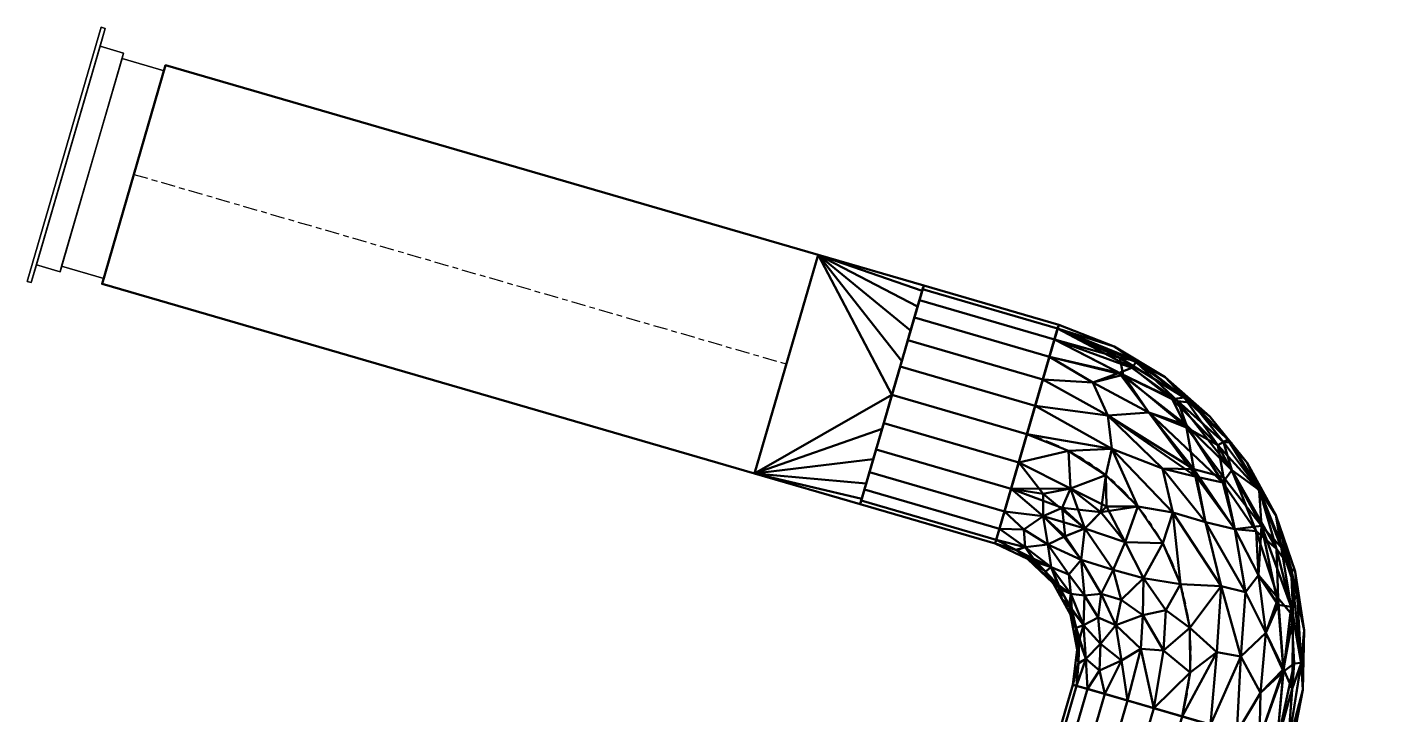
# Model space of a CAD drawing. Header units: inches. Extents: x -1654 to 1344, y -1538 to 36.
# Drawn here: x 654.2 to 713.9, y -925 to -894.8 of the extents above; entities that cross this region are included whole.
import ezdxf

# ---------------------------------------------------------------- set-up
doc = ezdxf.new("R2010")
doc.units = ezdxf.units.IN
doc.header["$MEASUREMENT"] = 0
doc.linetypes.add('Center', pattern=[1.25, 0.25, -0.1875, 0.625, -0.1875])
for name, color, linetype, lineweight in [('M-HVAC-CDFF', 3, 'Continuous', 30), ('M-HVAC-CDFF-SA', 3, 'Continuous', 30), ('M-HVAC-DUCT', 1, 'Center', 30), ('M-HVAC-DUCT-SA', 1, 'Continuous', 50)]:
    doc.layers.add(name, color=color, linetype=linetype, lineweight=lineweight)

# ---------------------------------------------------------------- blocks, each defined once
blk = doc.blocks.new('Round Elbow - 1 D-838115-_3D_')
at = {"layer": 'M-HVAC-DUCT', "color": 8, "linetype": 'Continuous', "lineweight": 50}
mesh = blk.add_polyface(dxfattribs=at)
corners = [(-5, 10), (-5.245, 8.455), (-5.955, 7.061), (-7.061, 5.955), (-8.455, 5.245), (-10, 5), (-10, 4.83, 1.294), (-10, 4.33, 2.5), (-10, 3.536, 3.536), (-10, 2.5, 4.33), (-10, 1.294, 4.83), (-10, 0, 5), (-8.049, 0.192, 5), (-6.173, 0.761, 5), (-4.444, 1.685, 5), (-2.929, 2.929, 5), (-1.685, 4.444, 5), (-0.761, 6.173, 5), (-0.192, 8.049, 5), (0, 10, 5), (-1.294, 10, 4.83), (-2.5, 10, 4.33), (-3.536, 10, 3.536), (-4.33, 10, 2.5), (-4.83, 10, 1.294), (-5.822, 4.909, 3.653), (-3.268, 6.401, 4.405), (-6.202, 2.895, 4.607), (-4.399, 7.757, 3.044), (-7.934, 4.332, 3.044), (-3.346, 4.539, 4.802), (-1.763, 7.501, 4.802), (-6.188, 6.188, 1.94), (-7.447, 1.585, 4.852), (-3.253, 8.307, 3.967), (-4.781, 8.691, 1.913), (-8.379, 3.235, 3.967), (-8.746, 4.767, 1.913), (-7.358, 5.279, 1.982), (-5.719, 1.991, 4.915), (-4.648, 3.319, 4.788), (-4.665, 4.697, 4.343), (-4.626, 6.17, 3.665), (-5.313, 7.343, 1.931), (-4.056, 8.967, 3.044), (-6.965, 3.916, 3.841), (-6.852, 4.754, 3.151), (-6.094, 5.592, 2.847), (-5.408, 6.513, 2.659), (-9.071, 4.039, 3.044), (-5.822, 3.991, 4.22), (-7.658, 2.563, 4.489), (-2.383, 5.929, 4.811), (-6.508, 6.508), (-6.689, 6.123, 0.99), (-7.56, 5.544, 0.893), (-5.961, 6.852, 1.095), (-5.6, 7.758), (-5.277, 8.044, 1.052), (-5.016, 9.022, 0.886), (-2.669, 7.609, 4.445), (-9.055, 5.012, 0.87), (-3.831, 7.142, 3.841)]
mesh.append_faces([[corners[k] for k in face] for face in [(13, 33, 12), (7, 37, 6), (21, 31, 20), (6, 61, 5), (24, 35, 23), (3, 54, 53), (0, 59, 24), (5, 61, 4)]], dxfattribs={"vtx0": -1, "vtx1": -1, "color": 8})
mesh.append_faces([[corners[k] for k in face] for face in [(10, 12, 33), (38, 54, 55), (38, 46, 47), (30, 40, 15), (33, 13, 39), (33, 27, 51), (51, 10, 33), (37, 7, 49), (49, 36, 29), (37, 38, 55), (56, 58, 57), (29, 36, 45), (50, 40, 41), (60, 52, 31), (18, 20, 31), (60, 26, 52), (52, 26, 30), (1, 58, 59), (21, 34, 60), (35, 43, 28), (45, 50, 25), (41, 42, 25), (22, 44, 34), (40, 27, 39), (43, 32, 48), (28, 44, 35), (62, 28, 42), (45, 25, 46), (38, 37, 29), (61, 6, 37), (46, 29, 45), (53, 54, 56), (33, 39, 27), (40, 39, 14), (40, 30, 41), (30, 26, 41), (42, 41, 26), (62, 42, 26), (28, 43, 48), (32, 47, 48), (35, 44, 23), (34, 44, 28), (51, 45, 36), (25, 50, 41), (47, 46, 25), (38, 29, 46), (42, 47, 25), (38, 47, 32), (47, 42, 48), (28, 48, 42), (36, 49, 8), (37, 49, 29), (45, 27, 50), (40, 50, 27), (45, 51, 27), (9, 51, 36), (16, 52, 30), (17, 31, 52), (54, 38, 32), (54, 3, 55), (54, 32, 56), (55, 4, 61), (32, 43, 56), (58, 56, 43), (43, 35, 58), (59, 58, 35), (35, 24, 59), (21, 60, 31), (62, 60, 34), (55, 61, 37), (60, 62, 26), (28, 62, 34)]], dxfattribs={"vtx0": -1, "vtx1": -1, "vtx2": -1, "color": 8})
mesh.append_faces([[corners[k] for k in face] for face in [(39, 13, 14), (30, 15, 16), (44, 22, 23), (56, 57, 2)]], dxfattribs={"vtx0": -1, "vtx2": -1, "color": 8})
mesh.append_faces([[corners[k] for k in face] for face in [(7, 8, 49), (8, 9, 36), (17, 18, 31), (16, 17, 52), (2, 53, 56), (21, 22, 34), (0, 1, 59), (9, 10, 51), (14, 15, 40), (1, 57, 58), (3, 4, 55)]], dxfattribs={"vtx1": -1, "vtx2": -1, "color": 8})
mesh.append_faces([[corners[k] for k in face] for face in [(10, 11, 12), (18, 19, 20)]], dxfattribs={"vtx2": -1, "color": 8})
mesh = blk.add_polyface(dxfattribs=at)
corners = [(0, 10, -5), (-0.192, 8.049, -5), (-0.761, 6.173, -5), (-1.685, 4.444, -5), (-2.929, 2.929, -5), (-4.444, 1.685, -5), (-6.173, 0.761, -5), (-8.049, 0.192, -5), (-10, 0, -5), (-10, 1.294, -4.83), (-10, 2.5, -4.33), (-10, 3.536, -3.536), (-10, 4.33, -2.5), (-10, 4.83, -1.294), (-10, 5), (-8.455, 5.245), (-7.061, 5.955), (-5.955, 7.061), (-5.245, 8.455), (-5, 10), (-4.83, 10, -1.294), (-4.33, 10, -2.5), (-3.536, 10, -3.536), (-2.5, 10, -4.33), (-1.294, 10, -4.83), (-5.822, 4.909, -3.653), (-3.268, 6.401, -4.405), (-6.202, 2.895, -4.607), (-4.399, 7.757, -3.044), (-7.934, 4.332, -3.044), (-3.346, 4.539, -4.802), (-1.763, 7.501, -4.802), (-6.188, 6.188, -1.94), (-7.447, 1.585, -4.852), (-3.253, 8.307, -3.967), (-4.781, 8.691, -1.913), (-8.379, 3.235, -3.967), (-8.746, 4.767, -1.913), (-7.358, 5.279, -1.982), (-5.719, 1.991, -4.915), (-4.648, 3.319, -4.788), (-4.665, 4.697, -4.343), (-4.626, 6.17, -3.665), (-5.313, 7.343, -1.931), (-4.056, 8.967, -3.044), (-6.965, 3.916, -3.841), (-6.852, 4.754, -3.151), (-6.094, 5.592, -2.847), (-5.408, 6.513, -2.659), (-9.071, 4.039, -3.044), (-5.822, 3.991, -4.22), (-7.658, 2.563, -4.489), (-2.072, 5.762, -4.897), (-6.508, 6.508), (-6.123, 6.689, -0.99), (-6.852, 5.961, -1.095), (-5.564, 7.529, -0.876), (-7.758, 5.6), (-8.042, 5.274, -1.068), (-9.007, 5.02, -0.882), (-2.323, 8.589, -4.493), (-5.012, 9.048, -0.88), (-5.163, 8.242, -1.2), (-3.88, 7.191, -3.786)]
mesh.append_faces([[corners[k] for k in face] for face in [(6, 39, 5), (11, 36, 10), (5, 40, 4), (20, 61, 19), (3, 52, 2), (14, 59, 13), (24, 60, 23), (19, 61, 18)]], dxfattribs={"vtx0": -1, "vtx1": -1, "color": 8})
mesh.append_faces([[corners[k] for k in face] for face in [(7, 9, 33), (29, 49, 37), (45, 36, 29), (29, 37, 38), (48, 47, 32), (25, 45, 46), (35, 28, 43), (26, 34, 60), (10, 36, 51), (11, 49, 36), (27, 39, 33), (40, 41, 30), (24, 1, 31), (15, 58, 59), (50, 40, 27), (28, 44, 34), (41, 42, 26), (35, 21, 44), (60, 24, 31), (63, 26, 42), (43, 54, 56), (52, 26, 31), (52, 31, 2), (40, 5, 39), (60, 34, 23), (52, 3, 30), (29, 46, 45), (43, 56, 62), (33, 51, 27), (61, 20, 35), (58, 57, 55), (46, 47, 25), (33, 39, 6), (40, 39, 27), (45, 25, 50), (4, 40, 30), (42, 41, 25), (26, 30, 41), (42, 25, 47), (34, 63, 28), (48, 28, 42), (53, 54, 55), (34, 44, 22), (35, 44, 28), (50, 25, 41), (51, 45, 27), (29, 38, 46), (47, 38, 32), (38, 47, 46), (32, 43, 48), (28, 48, 43), (42, 47, 48), (37, 49, 12), (36, 49, 29), (40, 50, 41), (27, 45, 50), (51, 33, 9), (45, 51, 36), (26, 52, 30), (32, 55, 54), (56, 54, 17), (43, 32, 54), (32, 38, 55), (18, 61, 62), (58, 55, 38), (38, 37, 58), (59, 58, 37), (37, 13, 59), (26, 60, 31), (62, 61, 35), (43, 62, 35), (18, 62, 56), (26, 63, 34), (42, 28, 63)]], dxfattribs={"vtx0": -1, "vtx1": -1, "vtx2": -1, "color": 8})
mesh.append_faces([[corners[k] for k in face] for face in [(37, 12, 13), (34, 22, 23), (44, 21, 22), (51, 9, 10), (31, 1, 2), (49, 11, 12), (55, 57, 16)]], dxfattribs={"vtx0": -1, "vtx2": -1, "color": 8})
mesh.append_faces([[corners[k] for k in face] for face in [(8, 9, 7), (0, 1, 24)]], dxfattribs={"vtx1": -1, "color": 8})
mesh.append_faces([[corners[k] for k in face] for face in [(14, 15, 59), (6, 7, 33), (53, 17, 54), (20, 21, 35), (3, 4, 30), (16, 53, 55), (15, 57, 58), (17, 18, 56)]], dxfattribs={"vtx1": -1, "vtx2": -1, "color": 8})
mesh = blk.add_polyface(dxfattribs=at)
corners = [(5, 10), (4.772, 7.395), (4.095, 4.87), (2.99, 2.5), (1.491, 0.358), (-0.358, -1.491), (-2.5, -2.99), (-4.87, -4.095), (-7.395, -4.772), (-10, -5), (-10, -4.83, -1.294), (-10, -4.33, -2.5), (-10, -3.536, -3.536), (-10, -2.5, -4.33), (-10, -1.294, -4.83), (-10, 0, -5), (-8.049, 0.192, -5), (-6.173, 0.761, -5), (-4.444, 1.685, -5), (-2.929, 2.929, -5), (-1.685, 4.444, -5), (-0.761, 6.173, -5), (-0.192, 8.049, -5), (0, 10, -5), (1.294, 10, -4.83), (2.5, 10, -4.33), (3.536, 10, -3.536), (4.33, 10, -2.5), (4.83, 10, -1.294), (-1.451, 0.068, -3.919), (0.219, 3.866, -4.617), (-4.024, -0.058, -4.702), (1.882, 1.821, -2.329), (-4.039, -3.249, -2.12), (-1.511, 2.885, -4.883), (0.418, 6.239, -4.883), (0.477, -0.477, -1.339), (3.469, 3.825, -1.339), (2.408, 5.131, -3.731), (-6.282, -4.37, -1.242), (-5.446, -2.507, -3.747), (1.783, 6.821, -4.488), (-0.989, -1.02, -2.658), (3.679, 6.664, -2.89), (-6.752, -1.744, -4.497), (-6.856, -3.718, -2.899), (-1.517, 1.396, -4.546), (4.358, 7.023, -1.805), (4.435, 6.212, -0.869), (-6.857, -0.681, -4.87), (-3.418, -3.351, -1.065), (-1.653, -2.098, -1.71), (-3.988, -1.152, -4.228), (-3.11, -1.497, -3.663), (-4.115, -2.69, -3.016), (0.595, 1.188, -3.272), (0.569, 2.539, -4.046), (2.244, 3.353, -3.088), (3.252, 4.311, -2.336), (2.232, 1.47, -0.931), (2.992, 7.85, -3.868), (-8.041, -3.011, -3.877), (-6.396, -4.081, -2.106)]
mesh.append_faces([[corners[k] for k in face] for face in [(19, 34, 18), (16, 49, 15), (26, 60, 25), (3, 37, 2), (23, 35, 22), (17, 49, 16), (7, 50, 6)]], dxfattribs={"vtx0": -1, "vtx1": -1, "color": 8})
mesh.append_faces([[corners[k] for k in face] for face in [(41, 25, 60), (24, 41, 35), (56, 55, 29), (49, 17, 31), (46, 34, 30), (52, 53, 40), (32, 37, 59), (55, 42, 29), (62, 11, 45), (31, 44, 49), (62, 45, 33), (47, 43, 27), (33, 50, 39), (36, 42, 32), (50, 7, 39), (30, 35, 41), (53, 54, 40), (35, 34, 20), (8, 10, 39), (34, 46, 31), (43, 58, 57), (35, 30, 34), (55, 32, 42), (56, 41, 38), (47, 48, 37), (52, 40, 44), (59, 4, 36), (38, 60, 43), (5, 50, 51), (36, 51, 42), (18, 34, 31), (57, 58, 32), (52, 44, 31), (61, 44, 40), (61, 45, 12), (54, 45, 40), (56, 46, 30), (52, 46, 29), (48, 28, 1), (58, 47, 37), (37, 48, 2), (28, 48, 47), (14, 49, 44), (51, 50, 33), (42, 51, 33), (5, 51, 36), (46, 52, 31), (53, 52, 29), (29, 42, 53), (54, 42, 33), (42, 54, 53), (45, 54, 33), (29, 46, 56), (57, 32, 55), (41, 56, 30), (57, 56, 38), (56, 57, 55), (43, 57, 38), (47, 58, 43), (37, 32, 58), (32, 59, 36), (3, 59, 37), (43, 60, 26), (41, 60, 38), (44, 61, 13), (45, 61, 40), (33, 39, 62), (62, 39, 10)]], dxfattribs={"vtx0": -1, "vtx1": -1, "vtx2": -1, "color": 8})
mesh.append_faces([[corners[k] for k in face] for face in [(61, 12, 13), (45, 11, 12), (47, 27, 28), (34, 19, 20), (62, 10, 11), (43, 26, 27), (48, 1, 2), (49, 14, 15), (35, 21, 22), (59, 3, 4), (50, 5, 6), (41, 24, 25), (44, 13, 14)]], dxfattribs={"vtx0": -1, "vtx2": -1, "color": 8})
mesh.append_faces([[corners[k] for k in face] for face in [(0, 1, 28)]], dxfattribs={"vtx1": -1, "color": 8})
mesh.append_faces([[corners[k] for k in face] for face in [(17, 18, 31), (7, 8, 39), (23, 24, 35), (4, 5, 36), (20, 21, 35)]], dxfattribs={"vtx1": -1, "vtx2": -1, "color": 8})
mesh.append_faces([[corners[k] for k in face] for face in [(8, 9, 10)]], dxfattribs={"vtx2": -1, "color": 8})
mesh = blk.add_polyface(dxfattribs=at)
corners = [(0, 10, 5), (-0.192, 8.049, 5), (-0.761, 6.173, 5), (-1.685, 4.444, 5), (-2.929, 2.929, 5), (-4.444, 1.685, 5), (-6.173, 0.761, 5), (-8.049, 0.192, 5), (-10, 0, 5), (-10, -1.294, 4.83), (-10, -2.5, 4.33), (-10, -3.536, 3.536), (-10, -4.33, 2.5), (-10, -4.83, 1.294), (-10, -5), (-7.395, -4.772), (-4.87, -4.095), (-2.5, -2.99), (-0.358, -1.491), (1.491, 0.358), (2.99, 2.5), (4.095, 4.87), (4.772, 7.395), (5, 10), (4.83, 10, 1.294), (4.33, 10, 2.5), (3.536, 10, 3.536), (2.5, 10, 4.33), (1.294, 10, 4.83), (-1.451, 0.068, 3.919), (0.219, 3.866, 4.617), (-4.024, -0.058, 4.702), (-1.771, -1.933, 2.19), (3.249, 4.039, 2.12), (-1.511, 2.885, 4.883), (0.418, 6.239, 4.883), (-6.289, -4.363, 1.274), (2.408, 5.131, 3.731), (0.49, -0.49, 1.274), (4.37, 6.282, 1.242), (-5.446, -2.507, 3.747), (1.783, 6.821, 4.488), (0.996, 0.914, 2.611), (-6.758, -3.699, 2.894), (-6.752, -1.744, 4.497), (3.718, 6.856, 2.899), (-1.517, 1.396, 4.546), (-3.831, -2.604, 2.956), (-1.287, -0.85, 3.11), (-4.406, -3.452, 2.031), (-2.434, -2.795, 1.158), (0.365, 1.142, 3.434), (0.28, 2.332, 4.126), (-6.857, -0.681, 4.87), (3.351, 3.418, 1.065), (2.073, 1.618, 1.712), (2.14, 1.306, 0.821), (-3.988, -1.152, 4.228), (-3.11, -1.497, 3.663), (2.992, 7.85, 3.868), (-8.041, -3.011, 3.877), (2.332, 3.379, 3.004), (-7.477, -4.305, 2.125), (4.081, 6.396, 2.106)]
mesh.append_faces([[corners[k] for k in face] for face in [(15, 13, 14)]], dxfattribs={"vtx0": -1, "color": 8})
mesh.append_faces([[corners[k] for k in face] for face in [(28, 41, 27), (5, 34, 4), (27, 59, 26), (11, 60, 10), (3, 35, 2), (1, 35, 0), (2, 35, 1), (0, 35, 28), (21, 54, 20), (20, 56, 19), (13, 62, 12)]], dxfattribs={"vtx0": -1, "vtx1": -1, "color": 8})
mesh.append_faces([[corners[k] for k in face] for face in [(36, 13, 15), (13, 36, 62), (18, 38, 50), (50, 32, 49), (29, 57, 58), (61, 42, 33), (12, 62, 43), (31, 53, 44), (60, 43, 40), (46, 34, 31), (30, 34, 46), (47, 48, 58), (44, 53, 9), (41, 35, 30), (28, 35, 41), (50, 38, 32), (42, 32, 38), (44, 57, 31), (22, 24, 39), (56, 20, 54), (45, 63, 25), (56, 38, 19), (39, 33, 54), (29, 48, 51), (56, 54, 55), (5, 31, 34), (51, 52, 29), (35, 3, 34), (47, 40, 43), (35, 34, 30), (59, 41, 37), (45, 33, 63), (39, 54, 21), (41, 30, 52), (47, 49, 32), (60, 44, 10), (57, 44, 40), (59, 45, 26), (61, 45, 37), (57, 46, 31), (52, 46, 29), (43, 62, 49), (47, 32, 48), (32, 42, 48), (51, 48, 42), (43, 49, 47), (36, 16, 50), (36, 50, 49), (61, 51, 42), (37, 41, 52), (37, 52, 51), (46, 52, 30), (6, 53, 31), (54, 33, 55), (33, 42, 55), (42, 38, 55), (38, 56, 55), (58, 57, 40), (46, 57, 29), (47, 58, 40), (48, 29, 58), (41, 59, 27), (45, 59, 37), (43, 60, 11), (44, 60, 40), (45, 61, 33), (51, 61, 37), (49, 62, 36), (33, 39, 63), (63, 39, 24)]], dxfattribs={"vtx0": -1, "vtx1": -1, "vtx2": -1, "color": 8})
mesh.append_faces([[corners[k] for k in face] for face in [(38, 18, 19), (44, 9, 10), (53, 6, 7), (31, 5, 6), (39, 21, 22), (63, 24, 25), (50, 16, 17), (50, 17, 18), (53, 7, 8)]], dxfattribs={"vtx0": -1, "vtx2": -1, "color": 8})
mesh.append_faces([[corners[k] for k in face] for face in [(25, 26, 45), (15, 16, 36), (8, 9, 53), (11, 12, 43), (3, 4, 34)]], dxfattribs={"vtx1": -1, "vtx2": -1, "color": 8})
mesh.append_faces([[corners[k] for k in face] for face in [(22, 23, 24)]], dxfattribs={"vtx2": -1, "color": 8})
mesh = blk.add_polyface(dxfattribs=at)
corners = [(0, 10, 5), (1.294, 10, 4.83), (2.5, 10, 4.33), (3.536, 10, 3.536), (4.33, 10, 2.5), (4.83, 10, 1.294), (5, 10), (4.83, 10, -1.294), (4.33, 10, -2.5), (3.536, 10, -3.536), (2.5, 10, -4.33), (1.294, 10, -4.83), (0, 10, -5), (-1.294, 10, -4.83), (-2.5, 10, -4.33), (-3.536, 10, -3.536), (-4.33, 10, -2.5), (-4.83, 10, -1.294), (-5, 10), (-4.83, 10, 1.294), (-4.33, 10, 2.5), (-3.536, 10, 3.536), (-2.5, 10, 4.33), (-1.294, 10, 4.83)]
mesh.append_faces([[corners[k] for k in face] for face in [(12, 10, 11), (7, 5, 6), (18, 16, 17), (0, 22, 23)]], dxfattribs={"vtx0": -1, "color": 8})
mesh.append_faces([[corners[k] for k in face] for face in [(1, 12, 0), (19, 12, 18)]], dxfattribs={"vtx0": -1, "vtx1": -1, "color": 8})
mesh.append_faces([[corners[k] for k in face] for face in [(12, 5, 9, 10)]], dxfattribs={"vtx0": -1, "vtx1": -1, "vtx3": -1, "color": 8})
mesh.append_faces([[corners[k] for k in face] for face in [(12, 19, 20, 0)]], dxfattribs={"vtx0": -1, "vtx2": -1, "vtx3": -1, "color": 8})
mesh.append_faces([[corners[k] for k in face] for face in [(18, 12, 13, 14), (12, 3, 4, 5)]], dxfattribs={"vtx0": -1, "vtx3": -1, "color": 8})
mesh.append_faces([[corners[k] for k in face] for face in [(15, 16, 18, 14), (8, 9, 5, 7), (21, 22, 0, 20), (2, 3, 12, 1)]], dxfattribs={"vtx1": -1, "vtx2": -1, "color": 8})
mesh = blk.add_polyface(dxfattribs=at)
corners = [(-10, 0, 5), (-10, 1.294, 4.83), (-10, 2.5, 4.33), (-10, 3.536, 3.536), (-10, 4.33, 2.5), (-10, 4.83, 1.294), (-10, 5), (-10, 4.83, -1.294), (-10, 4.33, -2.5), (-10, 3.536, -3.536), (-10, 2.5, -4.33), (-10, 1.294, -4.83), (-10, 0, -5), (-10, -1.294, -4.83), (-10, -2.5, -4.33), (-10, -3.536, -3.536), (-10, -4.33, -2.5), (-10, -4.83, -1.294), (-10, -5), (-10, -4.83, 1.294), (-10, -4.33, 2.5), (-10, -3.536, 3.536), (-10, -2.5, 4.33), (-10, -1.294, 4.83)]
mesh.append_faces([[corners[k] for k in face] for face in [(23, 2, 3, 4), (11, 21, 22, 23)]], dxfattribs={"vtx0": -1, "vtx3": -1, "color": 8})
mesh.append_faces([[corners[k] for k in face] for face in [(12, 13, 11), (1, 2, 23, 0), (6, 7, 5)]], dxfattribs={"vtx1": -1, "color": 8})
mesh.append_faces([[corners[k] for k in face] for face in [(10, 11, 5, 9), (8, 9, 5, 7), (14, 15, 18, 13), (20, 21, 11, 19)]], dxfattribs={"vtx1": -1, "vtx2": -1, "color": 8})
mesh.append_faces([[corners[k] for k in face] for face in [(18, 19, 11, 13), (4, 5, 11, 23)]], dxfattribs={"vtx1": -1, "vtx2": -1, "vtx3": -1, "color": 8})
mesh.append_faces([[corners[k] for k in face] for face in [(16, 17, 18, 15)]], dxfattribs={"vtx2": -1, "color": 8})
blk = doc.blocks.new('Rectangular to Round Transition - Angle - 45 Degree-889935-_3D_')
at = {"layer": 'M-HVAC-DUCT', "color": 8, "linetype": 'Continuous', "lineweight": 50}
mesh = blk.add_polyface(dxfattribs=at)
corners = [(0, -5, 3), (0, 5, 3), (0, 5, -3), (0, -5, -3)]
mesh.append_faces([[corners[k] for k in face] for face in [(0, 1, 2, 3)]], dxfattribs={"color": 8})
mesh = blk.add_polyface(dxfattribs=at)
corners = [(0, -5, -3), (0, 5, -3), (4.828, 0, -5)]
mesh.append_faces([[corners[k] for k in face] for face in [(0, 1, 2)]], dxfattribs={"color": 8})
mesh = blk.add_polyface(dxfattribs=at)
corners = [(4.828, 5), (4.828, 4.755, -1.545), (4.828, 4.045, -2.939), (4.828, 2.939, -4.045), (4.828, 1.545, -4.755), (4.828, 0, -5), (0, 5, -3), (0, 5, -3), (0, 5, -3), (0, 5, -3), (0, 5, -3), (0, 5, -3), (0, 5, -3), (0, 5, -3), (0, 5, -3), (0, 5, -3)]
mesh.append_faces([[corners[k] for k in face] for face in [(5, 7, 4), (9, 3, 4), (11, 2, 3), (2, 12, 1), (14, 0, 1)]], dxfattribs={"color": 8})
mesh = blk.add_polyface(dxfattribs=at)
corners = [(0, 5, -3), (0, 5, 3), (4.828, 5)]
mesh.append_faces([[corners[k] for k in face] for face in [(0, 1, 2)]], dxfattribs={"color": 8})
mesh = blk.add_polyface(dxfattribs=at)
corners = [(4.828, 0, 5), (4.828, 1.545, 4.755), (4.828, 2.939, 4.045), (4.828, 4.045, 2.939), (4.828, 4.755, 1.545), (4.828, 5), (0, 5, 3), (0, 5, 3), (0, 5, 3), (0, 5, 3), (0, 5, 3), (0, 5, 3), (0, 5, 3), (0, 5, 3), (0, 5, 3), (0, 5, 3)]
mesh.append_faces([[corners[k] for k in face] for face in [(5, 7, 4), (9, 3, 4), (11, 2, 3), (2, 12, 1), (14, 0, 1)]], dxfattribs={"color": 8})
mesh = blk.add_polyface(dxfattribs=at)
corners = [(0, 5, 3), (0, -5, 3), (4.828, 0, 5)]
mesh.append_faces([[corners[k] for k in face] for face in [(0, 1, 2)]], dxfattribs={"color": 8})
mesh = blk.add_polyface(dxfattribs=at)
corners = [(4.828, 0, 5), (4.828, -1.545, 4.755), (4.828, -2.939, 4.045), (4.828, -4.045, 2.939), (4.828, -4.755, 1.545), (4.828, -5), (4.828, -4.755, -1.545), (4.828, -4.045, -2.939), (4.828, -2.939, -4.045), (4.828, -1.545, -4.755), (4.828, 0, -5), (4.828, 1.545, -4.755), (4.828, 2.939, -4.045), (4.828, 4.045, -2.939), (4.828, 4.755, -1.545), (4.828, 5), (4.828, 4.755, 1.545), (4.828, 4.045, 2.939), (4.828, 2.939, 4.045), (4.828, 1.545, 4.755)]
mesh.append_faces([[corners[k] for k in face] for face in [(6, 3, 4, 5), (16, 14, 15)]], dxfattribs={"vtx0": -1, "color": 8})
mesh.append_faces([[corners[k] for k in face] for face in [(7, 3, 6)]], dxfattribs={"vtx0": -1, "vtx1": -1, "color": 8})
mesh.append_faces([[corners[k] for k in face] for face in [(8, 2, 3, 7), (11, 18, 19, 10)]], dxfattribs={"vtx0": -1, "vtx2": -1, "color": 8})
mesh.append_faces([[corners[k] for k in face] for face in [(0, 1, 10, 19), (8, 9, 2), (11, 12, 18)]], dxfattribs={"vtx1": -1, "vtx2": -1, "color": 8})
mesh.append_faces([[corners[k] for k in face] for face in [(1, 2, 9, 10), (16, 17, 13, 14), (17, 18, 12, 13)]], dxfattribs={"vtx1": -1, "vtx3": -1, "color": 8})
mesh = blk.add_polyface(dxfattribs=at)
corners = [(4.828, -5), (4.828, -4.755, 1.545), (4.828, -4.045, 2.939), (4.828, -2.939, 4.045), (4.828, -1.545, 4.755), (4.828, 0, 5), (0, -5, 3), (0, -5, 3), (0, -5, 3), (0, -5, 3), (0, -5, 3), (0, -5, 3), (0, -5, 3), (0, -5, 3), (0, -5, 3), (0, -5, 3)]
mesh.append_faces([[corners[k] for k in face] for face in [(5, 7, 4), (9, 3, 4), (11, 2, 3), (2, 12, 1), (14, 0, 1)]], dxfattribs={"color": 8})
mesh = blk.add_polyface(dxfattribs=at)
corners = [(4.828, 0, -5), (4.828, -1.545, -4.755), (4.828, -2.939, -4.045), (4.828, -4.045, -2.939), (4.828, -4.755, -1.545), (4.828, -5), (0, -5, -3), (0, -5, -3), (0, -5, -3), (0, -5, -3), (0, -5, -3), (0, -5, -3), (0, -5, -3), (0, -5, -3), (0, -5, -3), (0, -5, -3)]
mesh.append_faces([[corners[k] for k in face] for face in [(5, 7, 4), (9, 3, 4), (11, 2, 3), (2, 12, 1), (14, 0, 1)]], dxfattribs={"color": 8})
mesh = blk.add_polyface(dxfattribs=at)
corners = [(0, -5, 3), (0, -5, -3), (4.828, -5)]
mesh.append_faces([[corners[k] for k in face] for face in [(0, 1, 2)]], dxfattribs={"color": 8})
blk = doc.blocks.new('Supply Diffuser - Sidewall - 10 x 6-950938-_3D_')
at = {"layer": 'M-HVAC-CDFF'}
mesh = blk.add_polyface(dxfattribs=at)
corners = [(-4.75, 3, 2.75), (4.75, 3, 2.75), (4.75, 3, -2.75), (-4.75, 3, -2.75)]
mesh.append_faces([[corners[k] for k in face] for face in [(2, 3, 0, 1)]])
mesh = blk.add_polyface(dxfattribs=at)
corners = [(-4.75, 3, 2.75), (-4.75, 3, -2.75), (-4.75, 1.078125, -2.75), (-4.75, 1.078125, 2.75)]
mesh.append_faces([[corners[k] for k in face] for face in [(2, 3, 0, 1)]])
mesh = blk.add_polyface(dxfattribs=at)
corners = [(-4.75, 3, -2.75), (4.75, 3, -2.75), (4.75, 1.078125, -2.75), (-4.75, 1.078125, -2.75)]
mesh.append_faces([[corners[k] for k in face] for face in [(2, 3, 0, 1)]])
mesh = blk.add_polyface(dxfattribs=at)
corners = [(4.75, 3, 2.75), (-4.75, 3, 2.75), (-4.75, 1.078125, 2.75), (4.75, 1.078125, 2.75)]
mesh.append_faces([[corners[k] for k in face] for face in [(2, 3, 0, 1)]])
mesh = blk.add_polyface(dxfattribs=at)
corners = [(4.75, 3, -2.75), (4.75, 3, 2.75), (4.75, 1.078125, 2.75), (4.75, 1.078125, -2.75)]
mesh.append_faces([[corners[k] for k in face] for face in [(2, 3, 0, 1)]])
mesh = blk.add_polyface(dxfattribs=at)
corners = [(-5, 1.078125, 3), (5, 1.078125, 3), (5, 1.078125, -3), (-5, 1.078125, -3), (-4.75, 1.078125, 2.75), (-4.75, 1.078125, -2.75), (4.75, 1.078125, -2.75), (4.75, 1.078125, 2.75)]
mesh.append_faces([[corners[k] for k in face] for face in [(3, 5, 6, 2), (2, 6, 7, 1)]], dxfattribs={"vtx0": -1, "vtx2": -1})
mesh.append_faces([[corners[k] for k in face] for face in [(4, 5, 3, 0), (7, 4, 0, 1)]], dxfattribs={"vtx1": -1, "vtx3": -1})
mesh = blk.add_polyface(dxfattribs=at)
corners = [(-5, 1.078125, 3), (-5, 1.078125, -3), (-5, 0, -3), (-5, 0, 3)]
mesh.append_faces([[corners[k] for k in face] for face in [(2, 3, 0, 1)]])
mesh = blk.add_polyface(dxfattribs=at)
corners = [(-5, 1.078125, -3), (5, 1.078125, -3), (5, 0, -3), (-5, 0, -3)]
mesh.append_faces([[corners[k] for k in face] for face in [(2, 3, 0, 1)]])
mesh = blk.add_polyface(dxfattribs=at)
corners = [(5, 1.078125, 3), (-5, 1.078125, 3), (-5, 0, 3), (5, 0, 3)]
mesh.append_faces([[corners[k] for k in face] for face in [(2, 3, 0, 1)]])
mesh = blk.add_polyface(dxfattribs=at)
corners = [(5, 1.078125, -3), (5, 1.078125, 3), (5, 0, 3), (5, 0, -3)]
mesh.append_faces([[corners[k] for k in face] for face in [(2, 3, 0, 1)]])
mesh = blk.add_polyface(dxfattribs=at)
corners = [(5.8125, 0, 3.8125), (5.8125, 0, -3.8125), (-5.8125, 0, -3.8125), (-5.8125, 0, 3.8125), (-5, 0, 3), (-5, 0, -3), (5, 0, -3), (5, 0, 3)]
mesh.append_faces([[corners[k] for k in face] for face in [(3, 4, 5, 2), (2, 5, 6, 1)]], dxfattribs={"vtx0": -1, "vtx2": -1})
mesh.append_faces([[corners[k] for k in face] for face in [(7, 4, 3, 0), (6, 7, 0, 1)]], dxfattribs={"vtx1": -1, "vtx3": -1})
mesh = blk.add_polyface(dxfattribs=at)
corners = [(-5.8125, -0.1875, 3.8125), (5.8125, -0.1875, 3.8125), (5.8125, 0, 3.8125), (-5.8125, 0, 3.8125)]
mesh.append_faces([[corners[k] for k in face] for face in [(0, 1, 2, 3)]])
mesh = blk.add_polyface(dxfattribs=at)
corners = [(-5.8125, -0.1875, -3.8125), (-5.8125, -0.1875, 3.8125), (-5.8125, 0, 3.8125), (-5.8125, 0, -3.8125)]
mesh.append_faces([[corners[k] for k in face] for face in [(0, 1, 2, 3)]])
mesh = blk.add_polyface(dxfattribs=at)
corners = [(5.8125, -0.1875, -3.8125), (-5.8125, -0.1875, -3.8125), (-5.8125, 0, -3.8125), (5.8125, 0, -3.8125)]
mesh.append_faces([[corners[k] for k in face] for face in [(0, 1, 2, 3)]])
mesh = blk.add_polyface(dxfattribs=at)
corners = [(5.8125, -0.1875, 3.8125), (-5.8125, -0.1875, 3.8125), (-5.8125, -0.1875, -3.8125), (5.8125, -0.1875, -3.8125)]
mesh.append_faces([[corners[k] for k in face] for face in [(3, 0, 1, 2)]])
mesh = blk.add_polyface(dxfattribs=at)
corners = [(5.8125, -0.1875, 3.8125), (5.8125, -0.1875, -3.8125), (5.8125, 0, -3.8125), (5.8125, 0, 3.8125)]
mesh.append_faces([[corners[k] for k in face] for face in [(0, 1, 2, 3)]])

msp = doc.modelspace()

# ---------------------------------------------------------------- linework, layer by layer
at = {"layer": 'M-HVAC-DUCT', "color": 5}
for p, q in [((687.521, -909.611, 1338), (658.879, -901.284, 1338)), ((698.084, -912.682, 1338), (692.158, -910.959, 1338)), ((698.084, -912.682, 1338), (692.158, -910.959, 1338))]:
    msp.add_line(p, q, dxfattribs=at)
msp.add_arc((695.292, -922.284, 1338), 10, 343.79013, 73.79013, dxfattribs=at)

# ---------------------------------------------------------------- block references
at = {"layer": 'M-HVAC-CDFF-SA', "rotation": 253.7901312840834}
msp.add_blockref('Supply Diffuser - Sidewall - 10 x 6-950938-_3D_', (655.998, -900.447, 1338), dxfattribs=at)
at = {"layer": 'M-HVAC-DUCT-SA', "color": 8}
for name, p, rotation in [('Rectangular to Round Transition - Angle - 45 Degree-889935-_3D_', (687.521, -909.611, 1338), 343.7901312840834), ('Round Elbow - 1 D-838115-_3D_', (707.686, -915.474, 1338), 73.79013128408342)]:
    msp.add_blockref(name, p, dxfattribs=dict(at, rotation=rotation))

# ---------------------------------------------------------------- meshes
mesh = msp.add_polyface(dxfattribs=at)
corners = [(657.483, -906.086, 1335), (657.483, -906.086, 1341), (660.274, -896.483, 1341), (660.274, -896.483, 1335)]
mesh.append_faces([[corners[k] for k in face] for face in [(2, 3, 0, 1)]], dxfattribs={"color": 8})
mesh = msp.add_polyface(dxfattribs=at)
corners = [(688.917, -904.81, 1335), (686.125, -914.412, 1335), (657.483, -906.086, 1335), (660.274, -896.483, 1335)]
mesh.append_faces([[corners[k] for k in face] for face in [(3, 0, 1, 2)]], dxfattribs={"color": 8})
mesh = msp.add_polyface(dxfattribs=at)
corners = [(686.125, -914.412, 1341), (688.917, -904.81, 1341), (660.274, -896.483, 1341), (657.483, -906.086, 1341)]
mesh.append_faces([[corners[k] for k in face] for face in [(3, 0, 1, 2)]], dxfattribs={"color": 8})
mesh = msp.add_polyface(dxfattribs=at)
corners = [(688.917, -904.81, 1341), (688.917, -904.81, 1335), (660.274, -896.483, 1335), (660.274, -896.483, 1341)]
mesh.append_faces([[corners[k] for k in face] for face in [(0, 1, 2, 3)]], dxfattribs={"color": 8})
mesh = msp.add_polyface(dxfattribs=at)
corners = [(686.125, -914.412, 1335), (688.917, -904.81, 1335), (688.917, -904.81, 1341), (686.125, -914.412, 1341)]
mesh.append_faces([[corners[k] for k in face] for face in [(0, 1, 2, 3)]], dxfattribs={"color": 8})
mesh = msp.add_polyface(dxfattribs=at)
corners = [(686.125, -914.412, 1335), (686.125, -914.412, 1341), (657.483, -906.086, 1341), (657.483, -906.086, 1335)]
mesh.append_faces([[corners[k] for k in face] for face in [(0, 1, 2, 3)]], dxfattribs={"color": 8})
mesh = msp.add_polyface(dxfattribs=at)
corners = [(693.553, -906.158, 1338), (693.506, -906.321, 1336.706), (693.366, -906.801, 1335.5), (693.145, -907.564, 1334.464), (692.856, -908.558, 1333.67), (692.519, -909.716, 1333.17), (692.158, -910.959, 1333), (691.796, -912.202, 1333.17), (691.46, -913.36, 1333.67), (691.171, -914.354, 1334.464), (690.949, -915.117, 1335.5), (690.809, -915.597, 1336.706), (690.762, -915.76, 1338), (690.809, -915.597, 1339.294), (690.949, -915.117, 1340.5), (691.171, -914.354, 1341.536), (691.46, -913.36, 1342.33), (691.796, -912.202, 1342.83), (692.158, -910.959, 1343), (692.519, -909.716, 1342.83), (692.856, -908.558, 1342.33), (693.145, -907.564, 1341.536), (693.366, -906.801, 1340.5), (693.506, -906.321, 1339.294)]
mesh.append_faces([[corners[k] for k in face] for face in [(11, 9, 10)]], dxfattribs={"vtx0": -1, "color": 8})
mesh.append_faces([[corners[k] for k in face] for face in [(5, 9, 3, 4)]], dxfattribs={"vtx0": -1, "vtx1": -1, "color": 8})
mesh.append_faces([[corners[k] for k in face] for face in [(12, 21, 9, 11)]], dxfattribs={"vtx0": -1, "vtx1": -1, "vtx2": -1, "color": 8})
mesh.append_faces([[corners[k] for k in face] for face in [(3, 9, 21, 0), (21, 12, 14, 17)]], dxfattribs={"vtx0": -1, "vtx1": -1, "vtx2": -1, "vtx3": -1, "color": 8})
mesh.append_faces([[corners[k] for k in face] for face in [(6, 7, 5), (16, 17, 14, 15), (18, 19, 17), (13, 14, 12)]], dxfattribs={"vtx1": -1, "color": 8})
mesh.append_faces([[corners[k] for k in face] for face in [(1, 2, 3, 0)]], dxfattribs={"vtx2": -1, "color": 8})
mesh.append_faces([[corners[k] for k in face] for face in [(19, 20, 21, 17), (7, 8, 9, 5)]], dxfattribs={"vtx2": -1, "vtx3": -1, "color": 8})
mesh.append_faces([[corners[k] for k in face] for face in [(21, 22, 23, 0)]], dxfattribs={"vtx3": -1, "color": 8})
mesh = msp.add_polyface(dxfattribs=at)
corners = [(698.084, -912.682, 1343), (698.445, -911.439, 1342.83), (698.782, -910.281, 1342.33), (699.071, -909.287, 1341.536), (699.293, -908.524, 1340.5), (699.432, -908.044, 1339.294), (699.48, -907.881, 1338), (693.553, -906.158, 1338), (693.506, -906.321, 1339.294), (693.366, -906.801, 1340.5), (693.145, -907.564, 1341.536), (692.856, -908.558, 1342.33), (692.519, -909.716, 1342.83), (692.158, -910.959, 1343)]
mesh.append_faces([[corners[k] for k in face] for face in [(5, 8, 9, 4)]], dxfattribs={"vtx0": -1, "vtx2": -1, "color": 8})
mesh.append_faces([[corners[k] for k in face] for face in [(3, 4, 9, 10), (11, 12, 1, 2), (2, 3, 10, 11)]], dxfattribs={"vtx1": -1, "vtx3": -1, "color": 8})
mesh.append_faces([[corners[k] for k in face] for face in [(6, 7, 8, 5)]], dxfattribs={"vtx2": -1, "color": 8})
mesh.append_faces([[corners[k] for k in face] for face in [(12, 13, 0, 1)]], dxfattribs={"vtx3": -1, "color": 8})
mesh = msp.add_polyface(dxfattribs=at)
corners = [(699.48, -907.881, 1338), (699.432, -908.044, 1336.706), (699.293, -908.524, 1335.5), (699.071, -909.287, 1334.464), (698.782, -910.281, 1333.67), (698.445, -911.439, 1333.17), (698.084, -912.682, 1333), (692.158, -910.959, 1333), (692.519, -909.716, 1333.17), (692.856, -908.558, 1333.67), (693.145, -907.564, 1334.464), (693.366, -906.801, 1335.5), (693.506, -906.321, 1336.706), (693.553, -906.158, 1338)]
mesh.append_faces([[corners[k] for k in face] for face in [(7, 8, 5, 6)]], dxfattribs={"vtx1": -1, "color": 8})
mesh.append_faces([[corners[k] for k in face] for face in [(8, 9, 4, 5), (3, 4, 9, 10), (11, 12, 1, 2), (2, 3, 10, 11)]], dxfattribs={"vtx1": -1, "vtx3": -1, "color": 8})
mesh.append_faces([[corners[k] for k in face] for face in [(12, 13, 0, 1)]], dxfattribs={"vtx3": -1, "color": 8})
mesh = msp.add_polyface(dxfattribs=at)
corners = [(699.48, -907.881, 1338), (699.432, -908.044, 1339.294), (699.293, -908.524, 1340.5), (699.071, -909.287, 1341.536), (698.782, -910.281, 1342.33), (698.445, -911.439, 1342.83), (698.084, -912.682, 1343), (697.723, -913.925, 1342.83), (697.386, -915.083, 1342.33), (697.097, -916.077, 1341.536), (696.875, -916.84, 1340.5), (696.736, -917.32, 1339.294), (696.688, -917.483, 1338), (696.736, -917.32, 1336.706), (696.875, -916.84, 1335.5), (697.097, -916.077, 1334.464), (697.386, -915.083, 1333.67), (697.723, -913.925, 1333.17), (698.084, -912.682, 1333), (698.445, -911.439, 1333.17), (698.782, -910.281, 1333.67), (699.071, -909.287, 1334.464), (699.293, -908.524, 1335.5), (699.432, -908.044, 1336.706)]
mesh.append_faces([[corners[k] for k in face] for face in [(10, 7, 8, 9), (7, 5, 6), (12, 10, 11)]], dxfattribs={"vtx0": -1, "color": 8})
mesh.append_faces([[corners[k] for k in face] for face in [(21, 15, 19, 20)]], dxfattribs={"vtx0": -1, "vtx1": -1, "color": 8})
mesh.append_faces([[corners[k] for k in face] for face in [(3, 15, 21, 0), (10, 12, 3, 7)]], dxfattribs={"vtx0": -1, "vtx1": -1, "vtx2": -1, "vtx3": -1, "color": 8})
mesh.append_faces([[corners[k] for k in face] for face in [(15, 3, 12, 13)]], dxfattribs={"vtx0": -1, "vtx1": -1, "vtx3": -1, "color": 8})
mesh.append_faces([[corners[k] for k in face] for face in [(14, 15, 13)]], dxfattribs={"vtx1": -1, "color": 8})
mesh.append_faces([[corners[k] for k in face] for face in [(1, 2, 3, 0), (15, 16, 17)]], dxfattribs={"vtx2": -1, "color": 8})
mesh.append_faces([[corners[k] for k in face] for face in [(3, 4, 5, 7), (17, 18, 19, 15)]], dxfattribs={"vtx2": -1, "vtx3": -1, "color": 8})
mesh.append_faces([[corners[k] for k in face] for face in [(21, 22, 23, 0)]], dxfattribs={"vtx3": -1, "color": 8})
mesh = msp.add_polyface(dxfattribs=at)
corners = [(696.688, -917.483, 1338), (696.736, -917.32, 1339.294), (696.875, -916.84, 1340.5), (697.097, -916.077, 1341.536), (697.386, -915.083, 1342.33), (697.723, -913.925, 1342.83), (698.084, -912.682, 1343), (692.158, -910.959, 1343), (691.796, -912.202, 1342.83), (691.46, -913.36, 1342.33), (691.171, -914.354, 1341.536), (690.949, -915.117, 1340.5), (690.809, -915.597, 1339.294), (690.762, -915.76, 1338)]
mesh.append_faces([[corners[k] for k in face] for face in [(7, 8, 5, 6)]], dxfattribs={"vtx1": -1, "color": 8})
mesh.append_faces([[corners[k] for k in face] for face in [(8, 9, 4, 5), (3, 4, 9, 10), (11, 12, 1, 2), (2, 3, 10, 11)]], dxfattribs={"vtx1": -1, "vtx3": -1, "color": 8})
mesh.append_faces([[corners[k] for k in face] for face in [(12, 13, 0, 1)]], dxfattribs={"vtx3": -1, "color": 8})
mesh = msp.add_polyface(dxfattribs=at)
corners = [(698.084, -912.682, 1333), (697.723, -913.925, 1333.17), (697.386, -915.083, 1333.67), (697.097, -916.077, 1334.464), (696.875, -916.84, 1335.5), (696.736, -917.32, 1336.706), (696.688, -917.483, 1338), (690.762, -915.76, 1338), (690.809, -915.597, 1336.706), (690.949, -915.117, 1335.5), (691.171, -914.354, 1334.464), (691.46, -913.36, 1333.67), (691.796, -912.202, 1333.17), (692.158, -910.959, 1333)]
mesh.append_faces([[corners[k] for k in face] for face in [(7, 8, 5, 6)]], dxfattribs={"vtx1": -1, "color": 8})
mesh.append_faces([[corners[k] for k in face] for face in [(8, 9, 4, 5), (3, 4, 9, 10), (11, 12, 1, 2), (2, 3, 10, 11)]], dxfattribs={"vtx1": -1, "vtx3": -1, "color": 8})
mesh.append_faces([[corners[k] for k in face] for face in [(12, 13, 0, 1)]], dxfattribs={"vtx3": -1, "color": 8})
mesh = msp.add_polyface(dxfattribs=at)
corners = [(704.895, -925.076, 1343), (703.652, -924.715, 1342.83), (702.494, -924.378, 1342.33), (701.5, -924.089, 1341.536), (700.737, -923.867, 1340.5), (700.257, -923.728, 1339.294), (700.094, -923.68, 1338), (693.952, -944.806, 1338), (694.116, -944.853, 1339.294), (694.595, -944.993, 1340.5), (695.358, -945.214, 1341.536), (696.353, -945.503, 1342.33), (697.511, -945.84, 1342.83), (698.753, -946.201, 1343)]
mesh.append_faces([[corners[k] for k in face] for face in [(8, 9, 4, 5), (3, 4, 9, 10), (11, 12, 1, 2), (2, 3, 10, 11)]], dxfattribs={"vtx1": -1, "vtx3": -1, "color": 8})
mesh.append_faces([[corners[k] for k in face] for face in [(6, 7, 8, 5)]], dxfattribs={"vtx2": -1, "color": 8})
mesh.append_faces([[corners[k] for k in face] for face in [(12, 13, 0, 1)]], dxfattribs={"vtx3": -1, "color": 8})
mesh = msp.add_polyface(dxfattribs=at)
corners = [(700.094, -923.68, 1338), (700.257, -923.728, 1336.706), (700.737, -923.867, 1335.5), (701.5, -924.089, 1334.464), (702.494, -924.378, 1333.67), (703.652, -924.715, 1333.17), (704.895, -925.076, 1333), (698.753, -946.201, 1333), (697.511, -945.84, 1333.17), (696.353, -945.503, 1333.67), (695.358, -945.214, 1334.464), (694.595, -944.993, 1335.5), (694.116, -944.853, 1336.706), (693.952, -944.806, 1338)]
mesh.append_faces([[corners[k] for k in face] for face in [(7, 8, 5, 6)]], dxfattribs={"vtx1": -1, "color": 8})
mesh.append_faces([[corners[k] for k in face] for face in [(8, 9, 4, 5), (3, 4, 9, 10), (11, 12, 1, 2), (2, 3, 10, 11)]], dxfattribs={"vtx1": -1, "vtx3": -1, "color": 8})
mesh.append_faces([[corners[k] for k in face] for face in [(12, 13, 0, 1)]], dxfattribs={"vtx3": -1, "color": 8})
mesh = msp.add_polyface(dxfattribs=at)
corners = [(700.094, -923.68, 1338), (700.257, -923.728, 1339.294), (700.737, -923.867, 1340.5), (701.5, -924.089, 1341.536), (702.494, -924.378, 1342.33), (703.652, -924.715, 1342.83), (704.895, -925.076, 1343), (706.137, -925.437, 1342.83), (707.295, -925.774, 1342.33), (708.29, -926.063, 1341.536), (709.053, -926.285, 1340.5), (709.532, -926.424, 1339.294), (709.696, -926.472, 1338), (709.532, -926.424, 1336.706), (709.053, -926.285, 1335.5), (708.29, -926.063, 1334.464), (707.295, -925.774, 1333.67), (706.137, -925.437, 1333.17), (704.895, -925.076, 1333), (703.652, -924.715, 1333.17), (702.494, -924.378, 1333.67), (701.5, -924.089, 1334.464), (700.737, -923.867, 1335.5), (700.257, -923.728, 1336.706)]
mesh.append_faces([[corners[k] for k in face] for face in [(3, 0, 1, 2), (10, 7, 8, 9), (19, 17, 18)]], dxfattribs={"vtx0": -1, "color": 8})
mesh.append_faces([[corners[k] for k in face] for face in [(21, 15, 19, 20)]], dxfattribs={"vtx0": -1, "vtx1": -1, "color": 8})
mesh.append_faces([[corners[k] for k in face] for face in [(15, 3, 12)]], dxfattribs={"vtx0": -1, "vtx1": -1, "vtx2": -1, "color": 8})
mesh.append_faces([[corners[k] for k in face] for face in [(10, 12, 3, 7), (21, 0, 3, 15)]], dxfattribs={"vtx0": -1, "vtx1": -1, "vtx2": -1, "vtx3": -1, "color": 8})
mesh.append_faces([[corners[k] for k in face] for face in [(5, 6, 7), (10, 11, 12), (13, 14, 15, 12)]], dxfattribs={"vtx2": -1, "color": 8})
mesh.append_faces([[corners[k] for k in face] for face in [(3, 4, 5, 7), (15, 16, 17, 19)]], dxfattribs={"vtx2": -1, "vtx3": -1, "color": 8})
mesh.append_faces([[corners[k] for k in face] for face in [(21, 22, 23, 0)]], dxfattribs={"vtx3": -1, "color": 8})

doc.saveas('drawing.dxf')
